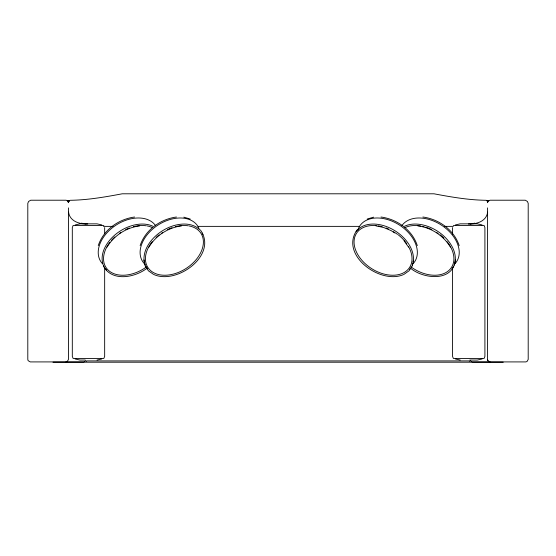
<?xml version="1.0" encoding="UTF-8"?>
<svg xmlns="http://www.w3.org/2000/svg" width="556" height="556" viewBox="0 0 556 556"><rect width="100%" height="100%" fill="white"/><g stroke="black" fill="none" stroke-linecap="round" stroke-linejoin="round"><path stroke-width="0.83" d="M413.553 259.895L412.281 265.886L409.014 270.821L403.976 274.358M455.433 259.895C453.14 282.121 423.762 279.091 410.884 268.485M68.36 202.016L69.278 200.514M487.529 202.69L487.855 201.453L489.996 200.216L525.267 200.216L527.415 201.453L528.2 203.378L528.2 359.44L526.963 361.581L525.719 361.914L472.134 361.914L469.994 360.677M487.64 212.149C486.611 220.635 477.611 224.172 470.042 223.853M98.266 245.613C103.326 229.982 118.602 219.113 134.587 217.021M140.147 245.613C145.206 229.982 160.482 219.113 176.467 217.021M357.07 229.927C339.341 254.877 380.228 284.818 403.406 274.615M107.044 247.1C113.959 235.563 126.275 227.585 139.612 225.889M148.925 247.1C155.84 235.563 168.155 227.585 181.492 225.889M68.576 201.223L69.152 200.653L68.68 201.119M86.006 360.677L83.866 361.914L30.281 361.914L28.134 360.677L27.8 359.44L27.8 203.378L28.585 201.453L30.733 200.216L66.004 200.216L67.234 200.549L68.471 202.69M86.402 361.463L86.958 360.913L468.979 360.913L469.528 361.463M119.366 233.485L120.749 232.582M161.247 233.485L162.63 232.582M147.291 268.02C135.184 277.618 111.888 282.191 103.291 265.886M367.231 219.043L373.618 217.16M488.78 200.785L487.181 201.043M66.004 361.914L67.234 361.581L68.457 359.44L68.471 207.888M75.178 224.93L79.974 223.846L97.001 223.846L101.79 224.93M455.42 224.93L460.215 223.846L477.243 223.846L482.038 224.93M97.001 360.059L101.79 358.981M482.038 358.981L477.243 360.059L469.764 360.059M468.402 224.047L474.838 223.255L470.001 223.832M70.077 200.299C87.674 200.063 105.153 197.005 122.244 193.794L433.965 193.794C451.055 197.005 468.527 200.063 486.132 200.299L486.931 200.514L487.841 202.016M103.854 225.472L73.114 225.472L72.308 227.557L72.308 356.354L73.114 358.439L103.854 358.439L104.66 356.354L104.66 267.318M453.355 225.472L484.095 225.472L484.908 227.557L484.908 356.354L484.095 358.439L453.355 358.439L452.549 356.354L452.549 267.318M103.451 226.368L113 226.368M198.089 226.368L359.579 226.368M444.668 226.368L453.348 226.368M85.276 360.059L79.974 360.059L75.178 358.981M52.959 362.206L503.243 362.206M86.159 223.853C78.591 224.172 69.59 220.635 68.562 212.149M86.208 223.832L81.364 223.255L87.799 224.047M69.528 201.14L67.22 200.785M422.866 217.021C438.844 219.113 454.127 229.982 459.187 245.613M380.985 217.021C396.97 219.113 412.246 229.982 417.306 245.613M417.841 225.889C431.171 227.585 443.493 235.563 450.409 247.1M375.96 225.889L383.577 227.46L391.132 230.622L394.628 232.901M455.42 358.981L460.215 360.059M489.996 361.914L487.855 360.677L487.529 359.44L487.529 207.888M183.827 217.16L190.221 219.043M154.047 274.615C177.225 284.818 218.105 254.877 200.382 229.927M436.703 232.582L438.086 233.485M393.44 231.685L397.582 234.382M153.477 274.358L148.438 270.821L145.172 265.886L143.9 259.895M487.529 201.119L487.056 200.653L487.633 201.223M404.052 240.79L408.528 247.1M487.542 359.44L487.876 360.677M452.549 227.557L452.549 234.472M104.66 227.557L104.66 233.61M357.883 230.094A32.755 22.337 32.7 0 1 398.569 224.513A32.755 22.337 32.7 0 1 412.865 263.947M410.578 268.089A32.755 22.337 32.7 0 1 409.536 269.403M356.167 231.643A32.755 22.337 32.7 0 1 357.202 230.323M357.772 229.711A32.755 22.337 32.7 0 1 392.015 229.065A32.755 22.337 32.7 0 1 413.442 259.249M413.393 260.138A32.755 22.337 32.7 0 1 413.157 261.883M412.754 263.565A32.755 22.337 32.7 0 1 412.191 265.156M408.563 246.621A31.553 21.517 32.7 0 1 394.51 275.192A31.553 21.517 32.7 0 1 355.52 249.797A31.553 21.517 32.7 0 1 376.37 225.653M378.017 225.854A31.553 21.517 32.7 0 1 382.222 226.723M386.163 227.981A31.553 21.517 32.7 0 1 388.429 228.905M398.277 234.834A31.553 21.517 32.7 0 1 406.797 243.792M401.939 225.569A32.755 22.337 32.7 0 1 443.5 226.556A32.755 22.337 32.7 0 1 454.745 263.947M404.615 226.222A32.755 22.337 32.7 0 1 441.061 233.728A32.755 22.337 32.7 0 1 454.071 265.156M453.342 266.665A32.755 22.337 32.7 0 1 451.958 268.763M450.443 246.621A31.553 21.517 32.7 0 1 445.342 272.885A31.553 21.517 32.7 0 1 410.995 266.908M405.039 227.599A31.553 21.517 32.7 0 1 420.732 225.986M422.414 226.313A31.553 21.517 32.7 0 1 424.103 226.723M425.785 227.202A31.553 21.517 32.7 0 1 431.797 229.593M440.157 234.834A31.553 21.517 32.7 0 1 443.827 238.065M447.135 241.721A31.553 21.517 32.7 0 1 450.04 245.912M144.588 263.947A32.755 22.337 -32.7 0 1 157.848 225.166A32.755 22.337 -32.7 0 1 198.999 228.502M202.175 233.068A32.755 22.337 -32.7 0 1 202.898 234.576M147.375 268.763A32.755 22.337 -32.7 0 1 145.985 266.665M145.262 265.156A32.755 22.337 -32.7 0 1 161.747 231.24A32.755 22.337 -32.7 0 1 199.68 229.711M188.97 225.924A31.553 21.517 -32.7 0 1 199.632 254.655A31.553 21.517 -32.7 0 1 160.392 274.921A31.553 21.517 -32.7 0 1 148.89 246.621M149.293 245.912A31.553 21.517 -32.7 0 1 152.198 241.721M156.09 237.502A31.553 21.517 -32.7 0 1 159.176 234.834M167.537 229.593A31.553 21.517 -32.7 0 1 172.04 227.71M175.23 226.723A31.553 21.517 -32.7 0 1 188.15 225.785M102.707 263.947A32.755 22.337 -32.7 0 1 113.952 226.556A32.755 22.337 -32.7 0 1 155.513 225.569M106.606 270.014A32.755 22.337 -32.7 0 1 105.494 268.763M104.104 266.665A32.755 22.337 -32.7 0 1 103.381 265.156M103.082 264.371A32.755 22.337 -32.7 0 1 116.871 233.36A32.755 22.337 -32.7 0 1 152.837 226.222M146.457 266.908A31.553 21.517 -32.7 0 1 110.387 271.877A31.553 21.517 -32.7 0 1 109.782 242.402M111.436 240.387A31.553 21.517 -32.7 0 1 114.807 236.946M125.656 229.593A31.553 21.517 -32.7 0 1 129.409 227.981M133.35 226.723A31.553 21.517 -32.7 0 1 146.27 225.785M147.097 225.924A31.553 21.517 -32.7 0 1 152.407 227.599"/></g></svg>
